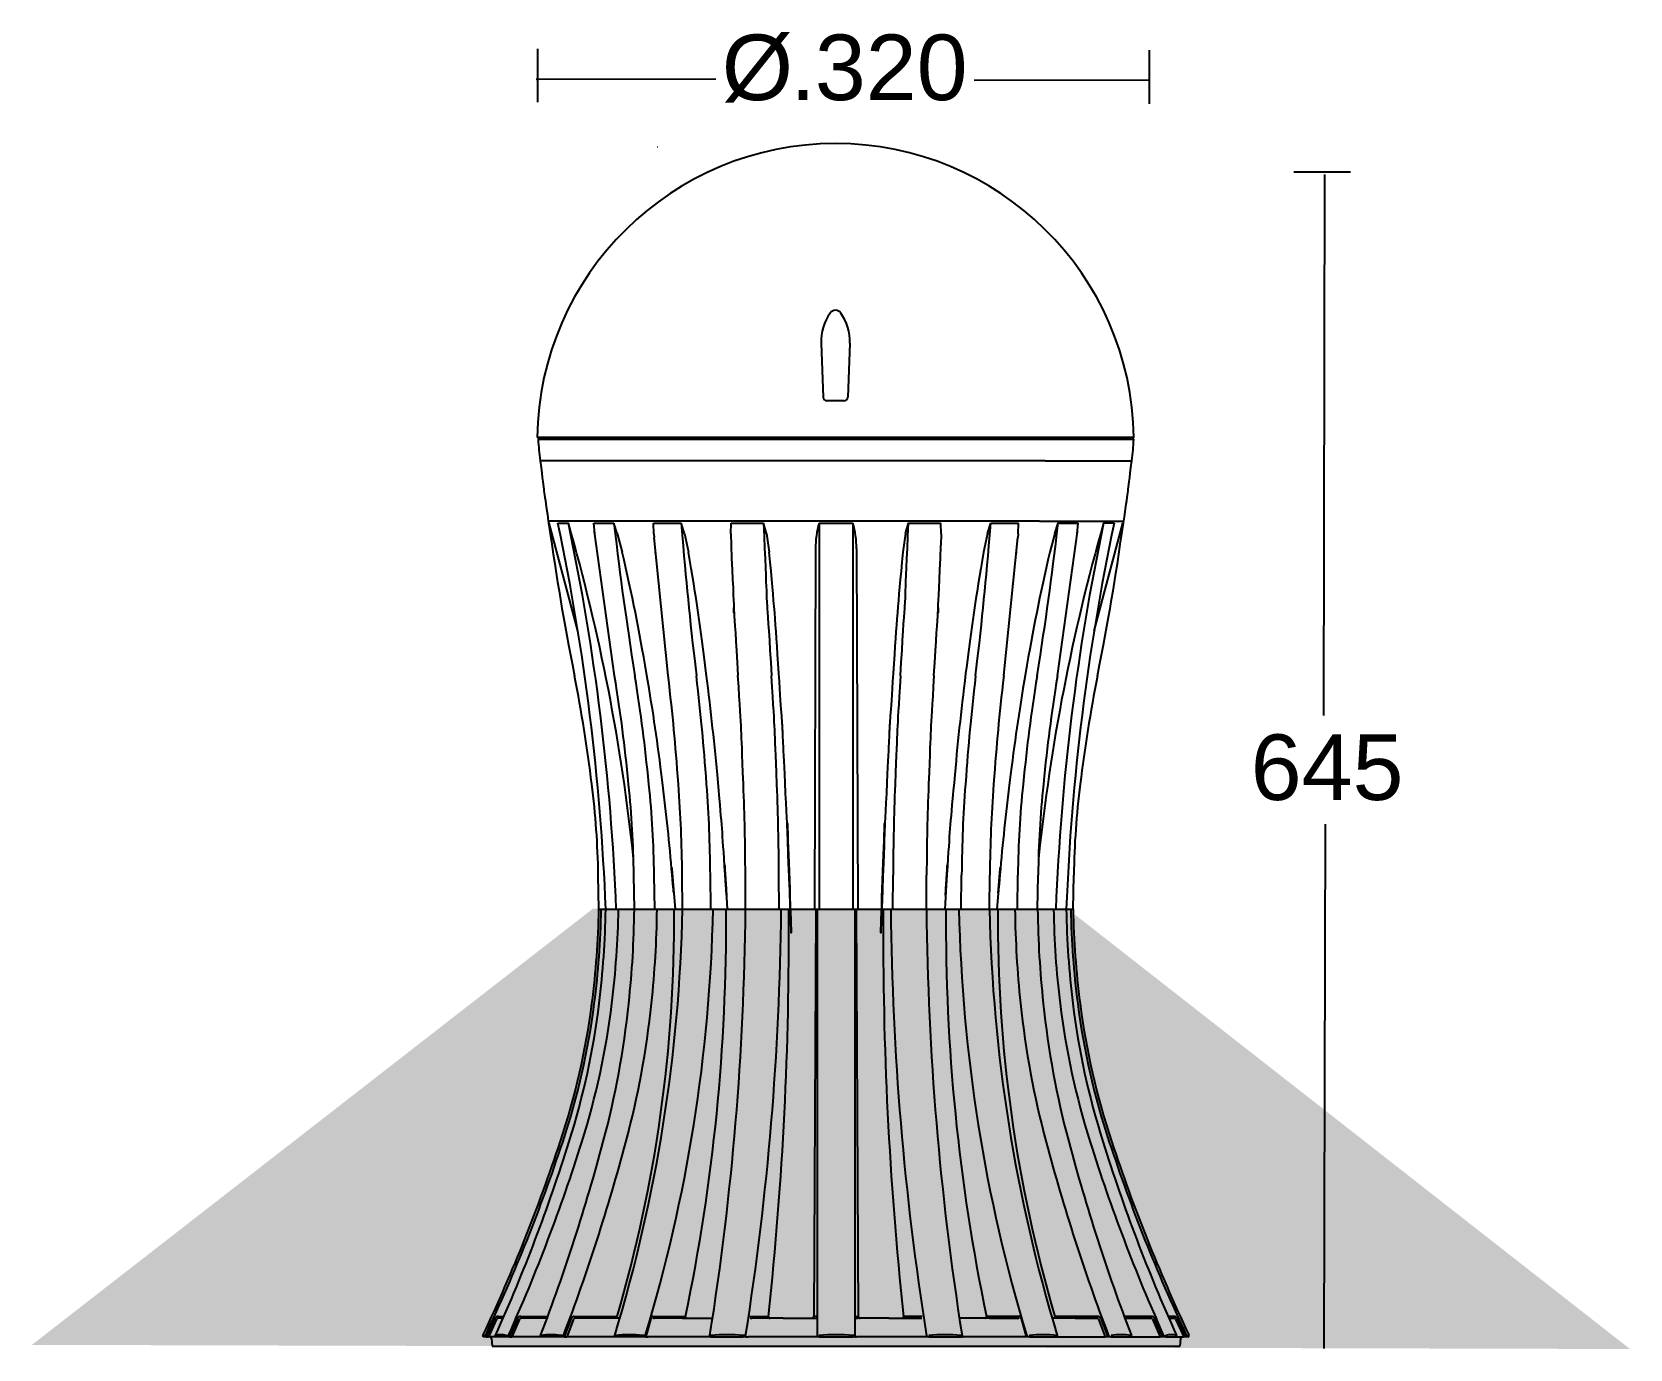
# Model space of a CAD drawing. Extents: x 0 to 223, y 0 to 319.
# Drawn here: x 0 to 222.5, y 135.3 to 318.7 of the extents above; entities that cross this region are included whole.
import ezdxf

# ---------------------------------------------------------------- set-up
doc = ezdxf.new("R2010")
doc.units = 0
doc.layers.add('LIVELLO_1', color=160, linetype='Continuous')
doc.styles.add('STD', font='txt')

# ---------------------------------------------------------------- blocks, each defined once
blk = doc.blocks.new('AI9-BLK1')
at = {"layer": 'LIVELLO_1'}
h = blk.add_hatch(color=2, dxfattribs=at)
h.dxf.hatch_style = 2
h.paths.add_polyline_path([(-33.14, 36.74), (32.9, 36.74), (111.26, -24.59), (-111.26, -24.01)])
at = {"layer": 'LIVELLO_1', "color": 7}
for p, q in [((-40.85, 156.47), (-40.85, 149.03)), ((44.31, 156.27), (44.31, 148.83)), ((-41.05, 152.27), (-16.05, 152.32)), ((19.95, 152.1), (44.23, 152.16)), ((-24.18, 142.79), (-24.22, 142.79)), ((0.64, 143.28), (0.61, 143.28)), ((64.43, 139.34), (72.35, 139.34)), ((68.7, 138.97), (68.59, 63.65)), ((2.62, 115.48), (2.33, 107.97)), ((1.81, 107.47), (-0.56, 107.47)), ((-40.78, 102.11), (42.17, 102.11)), ((-40.78, 102.11), (42.17, 102.11)), ((-39.99, 99.12), (-40.49, 99.12)), ((-36, 99.12), (-39.99, 99.12)), ((-28.43, 99.12), (-36, 99.12)), ((-18, 99.12), (-28.43, 99.12)), ((-5.75, 99.12), (-18, 99.12)), ((7.14, 99.12), (-5.75, 99.12)), ((19.4, 99.12), (7.14, 99.12)), ((29.82, 99.12), (19.4, 99.12)), ((29.82, 99.12), (37.4, 99.12)), ((37.4, 99.12), (41.38, 99.12)), ((41.38, 99.12), (41.89, 99.12)), ((-38.87, 90.7), (-39.36, 90.7)), ((-39.25, 90.44), (-39.25, 90.44)), ((-35.25, 75.44), (-39.25, 90.44)), ((-35, 90.7), (-38.87, 90.7)), ((-38.03, 90.44), (-36.57, 90.44)), ((-27.63, 90.7), (-35, 90.7)), ((-33.01, 90.44), (-30.23, 90.44)), ((-32.87, 88.93), (-33.01, 90.44)), ((-29.76, 88.97), (-30.23, 90.44)), ((-17.49, 90.7), (-27.63, 90.7)), ((-24.7, 90.44), (-20.87, 90.44)), ((-24.66, 88.93), (-24.7, 90.44)), ((-20.4, 88.97), (-20.87, 90.44)), ((-5.57, 90.7), (-17.49, 90.7)), ((-13.96, 88.93), (-13.9, 90.44)), ((-13.9, 90.44), (-9.4, 90.44)), ((-13.9, 90.44), (-9.4, 90.44)), ((-8.99, 88.97), (-9.4, 90.44)), ((6.96, 90.7), (-5.57, 90.7)), ((-1.67, 90.44), (3.06, 90.44)), ((-1.67, 90.44), (-1.67, 36.66)), ((3.06, 90.44), (3.06, 36.66)), ((18.88, 90.7), (6.96, 90.7)), ((10.79, 90.44), (15.29, 90.44)), ((15.35, 88.93), (15.29, 90.44)), ((29.02, 90.7), (18.88, 90.7)), ((21.8, 88.97), (22.27, 90.44)), ((22.27, 90.44), (26.09, 90.44)), ((22.27, 90.44), (26.09, 90.44)), ((26.05, 88.93), (26.09, 90.44)), ((29.02, 90.7), (36.39, 90.7)), ((31.52, 69.18), (34.31, 89.23)), ((31.63, 90.44), (34.41, 90.44)), ((34.27, 88.93), (34.41, 90.44)), ((36.39, 90.7), (40.26, 90.7)), ((36.64, 75.44), (40.65, 90.44)), ((37.94, 90.45), (37.94, 90.44)), ((39.42, 90.44), (37.96, 90.44)), ((40.26, 90.7), (40.76, 90.7)), ((40.65, 90.44), (40.65, 90.44)), ((-29.76, 88.97), (-29.07, 86.4)), ((-24.66, 88.93), (-24.62, 88.42)), ((-20.4, 88.97), (-19.84, 86.4)), ((-13.96, 88.93), (-13.92, 87.34)), ((-8.99, 88.97), (-8.6, 86.4)), ((-2.16, 86.88), (-2.32, 36.66)), ((3.55, 86.88), (3.72, 36.66)), ((10.38, 88.97), (10, 86.4)), ((15.35, 88.93), (15.31, 87.34)), ((21.8, 88.97), (21.23, 86.4)), ((24.06, 69.19), (26.01, 88.42)), ((26.05, 88.93), (26.01, 88.42)), ((31.16, 88.97), (30.46, 86.4)), ((-24.42, 86.22), (-24.45, 86.4)), ((25.81, 86.22), (25.84, 86.4)), ((68.8, 48.51), (68.64, -24.53)), ((-32.32, 36.66), (-32.4, 41.4)), ((-27.38, 36.66), (-27.45, 41.4)), ((-24.55, 36.66), (-24.62, 41.4)), ((-20.67, 36.66), (-20.72, 41.41)), ((-16.75, 36.66), (-16.8, 41.4)), ((-11.89, 36.66), (-11.92, 41.41)), ((-7.23, 36.66), (-7.25, 41.4)), ((8.62, 36.66), (8.65, 41.4)), ((13.29, 36.66), (13.31, 41.41)), ((18.14, 36.66), (18.19, 41.4)), ((22.06, 36.66), (22.11, 41.41)), ((25.95, 36.66), (26.02, 41.4)), ((28.77, 36.66), (28.84, 41.4)), ((33.71, 36.66), (33.8, 41.4)), ((-21.99, 39.96), (-21.72, 36.66)), ((-14.64, 39.96), (-14.44, 36.66)), ((-5.79, 39.96), (-5.67, 36.66)), ((7.18, 39.96), (7.07, 36.66)), ((16.03, 39.96), (15.83, 36.66)), ((23.38, 39.96), (23.11, 36.66)), ((-32.32, 36.66), (33.71, 36.66)), ((-32.32, 36.66), (33.72, 36.66)), ((-2.11, 36.66), (-2.4, -20.05)), ((-1.91, 36.65), (-1.91, -22.74)), ((3.31, 36.65), (3.31, -22.74)), ((3.5, 36.66), (3.79, -20.05)), ((-46.79, -20.35), (-47.98, -22.89)), ((-46.57, -20.45), (-47.71, -22.89)), ((-45.84, -20.3), (-46.33, -20.3)), ((-46.32, -20.05), (-45.54, -20.05)), ((-45.65, -20.3), (-45.84, -20.3)), ((-43.65, -20.35), (-44.78, -22.89)), ((-43.37, -20.45), (-44.46, -22.89)), ((-43.2, -20.05), (-39.43, -20.05)), ((-41.29, -20.3), (-43.13, -20.3)), ((-39.53, -20.3), (-41.29, -20.3)), ((-36.18, -20.35), (-37.14, -22.89)), ((-35.86, -20.45), (-36.78, -22.89)), ((-35.78, -20.05), (-29.78, -20.05)), ((-32.62, -20.3), (-35.64, -20.3)), ((-29.49, -20.3), (-32.62, -20.3)), ((-25.09, -20.35), (-25.79, -22.89)), ((-24.8, -20.05), (-20.26, -20.05)), ((-20.69, -20.3), (-24.6, -20.3)), ((-20.69, -20.3), (-16.48, -20.3)), ((-11.32, -20.05), (-8.69, -20.05)), ((-6.67, -20.3), (-11.08, -20.3)), ((-6.67, -20.3), (-2.21, -20.3)), ((-1.95, -20.05), (-2.4, -20.05)), ((3.34, -20.05), (3.79, -20.05)), ((8.07, -20.3), (3.6, -20.3)), ((8.07, -20.3), (12.47, -20.3)), ((12.71, -20.05), (10.09, -20.05)), ((17.92, -20.29), (17.99, -20.3)), ((22.09, -20.3), (17.99, -20.3)), ((26.19, -20.05), (21.65, -20.05)), ((22.09, -20.3), (25.99, -20.3)), ((26.48, -20.35), (27.19, -22.89)), ((34.02, -20.3), (30.89, -20.3)), ((37.18, -20.05), (31.17, -20.05)), ((34.02, -20.3), (37.04, -20.3)), ((37.25, -20.45), (38.17, -22.89)), ((37.57, -20.35), (38.53, -22.89)), ((44.59, -20.05), (40.83, -20.05)), ((40.92, -20.3), (42.68, -20.3)), ((42.68, -20.3), (44.53, -20.3)), ((44.76, -20.45), (45.85, -22.89)), ((45.05, -20.35), (46.18, -22.89)), ((47.71, -20.05), (46.93, -20.05)), ((47.04, -20.3), (47.23, -20.3)), ((47.23, -20.3), (47.72, -20.3)), ((47.96, -20.45), (49.11, -22.89)), ((48.18, -20.35), (49.37, -22.89)), ((-48.43, -22.89), (-48.42, -22.61)), ((-48.37, -22.89), (-48.43, -22.89)), ((-48.42, -22.61), (-48.37, -22.69)), ((-48.37, -22.69), (-48.37, -22.89)), ((-48.13, -22.89), (-48.37, -22.89)), ((-48.13, -22.74), (-48.36, -22.69)), ((-48.13, -22.74), (-48.13, -22.89)), ((-47.98, -22.89), (-48.13, -22.89)), ((-47.98, -22.89), (-47.71, -22.89)), ((-46.71, -22.89), (-47.71, -22.89)), ((-47.26, -23.14), (-47.2, -24.19)), ((-47.2, -24.19), (48.59, -24.19)), ((-46.7, -22.89), (-46.71, -22.89)), ((-46.7, -22.69), (-46.7, -22.89)), ((-45.24, -22.89), (-46.7, -22.89)), ((-44.93, -22.89), (-45.24, -22.89)), ((-44.93, -22.74), (-45.23, -22.69)), ((-44.93, -22.74), (-44.93, -22.89)), ((-44.78, -22.89), (-44.93, -22.89)), ((-44.78, -22.89), (-44.46, -22.89)), ((-40.44, -22.89), (-44.46, -22.89)), ((-40.43, -22.7), (-40.44, -22.89)), ((-40.39, -22.89), (-40.44, -22.89)), ((-40.43, -22.7), (-40.39, -22.69)), ((-40.39, -22.69), (-40.38, -22.69)), ((-37.61, -22.89), (-40.39, -22.89)), ((-37.27, -22.89), (-37.61, -22.89)), ((-37.27, -22.74), (-37.27, -22.89)), ((-37.14, -22.89), (-37.27, -22.89)), ((-37.14, -22.89), (-36.78, -22.89)), ((-30.16, -22.89), (-36.78, -22.89)), ((-30.15, -22.71), (-30.16, -22.89)), ((-30.06, -22.89), (-30.16, -22.89)), ((-30.06, -22.69), (-30.05, -22.69)), ((-30.06, -22.69), (-30.05, -22.69)), ((-26.23, -22.89), (-30.06, -22.89)), ((-26.23, -22.69), (-26.23, -22.69)), ((-25.89, -22.89), (-26.23, -22.89)), ((-25.89, -22.74), (-25.89, -22.89)), ((-25.79, -22.89), (-25.89, -22.89)), ((-25.79, -22.89), (-25.44, -22.89)), ((-16.99, -22.89), (-25.44, -22.89)), ((-16.89, -22.89), (-16.99, -22.89)), ((-16.88, -22.73), (-16.89, -22.89)), ((-16.72, -22.89), (-16.89, -22.89)), ((-16.73, -22.69), (-16.71, -22.69)), ((-16.72, -22.69), (-16.71, -22.69)), ((-16.72, -22.89), (-12.22, -22.89)), ((-12.21, -22.69), (-12.22, -22.69)), ((-11.91, -22.89), (-12.22, -22.89)), ((-11.91, -22.74), (-11.91, -22.89)), ((-11.85, -22.89), (-11.91, -22.89)), ((-11.85, -22.89), (-11.54, -22.89)), ((-2.17, -22.89), (-11.54, -22.89)), ((-1.92, -22.89), (-2.17, -22.89)), ((-1.91, -22.74), (-1.92, -22.89)), ((-1.92, -22.89), (-1.92, -22.89)), ((-1.67, -22.89), (-1.92, -22.89)), ((-1.68, -22.69), (-1.66, -22.69)), ((-1.67, -22.69), (-1.66, -22.69)), ((-1.67, -22.89), (3.06, -22.89)), ((3.06, -22.69), (3.06, -22.69)), ((3.31, -22.89), (3.06, -22.89)), ((3.31, -22.74), (3.31, -22.89)), ((3.32, -22.89), (3.31, -22.89)), ((3.32, -22.89), (3.56, -22.89)), ((12.93, -22.89), (3.56, -22.89)), ((13.24, -22.89), (12.93, -22.89)), ((13.3, -22.89), (13.24, -22.89)), ((13.3, -22.74), (13.3, -22.89)), ((13.61, -22.89), (13.3, -22.89)), ((13.6, -22.69), (13.61, -22.69)), ((13.61, -22.69), (13.61, -22.69)), ((13.61, -22.89), (18.11, -22.89)), ((18.11, -22.69), (18.1, -22.69)), ((18.28, -22.89), (18.11, -22.89)), ((18.28, -22.89), (18.27, -22.73)), ((18.28, -22.89), (18.38, -22.89)), ((26.83, -22.89), (18.38, -22.89)), ((27.19, -22.89), (26.83, -22.89)), ((27.28, -22.89), (27.19, -22.89)), ((27.28, -22.74), (27.28, -22.89)), ((27.63, -22.89), (27.28, -22.89)), ((27.61, -22.69), (27.63, -22.69)), ((27.62, -22.69), (27.63, -22.69)), ((27.63, -22.89), (31.45, -22.89)), ((31.45, -22.69), (31.45, -22.69)), ((31.55, -22.89), (31.45, -22.89)), ((31.55, -22.89), (31.54, -22.71)), ((31.55, -22.89), (38.17, -22.89)), ((38.53, -22.89), (38.17, -22.89)), ((38.66, -22.89), (38.53, -22.89)), ((38.66, -22.74), (38.66, -22.89)), ((39.01, -22.89), (38.66, -22.89)), ((38.99, -22.69), (39, -22.69)), ((39.01, -22.89), (41.79, -22.89)), ((41.82, -22.7), (41.78, -22.69)), ((41.83, -22.89), (41.79, -22.89)), ((41.83, -22.89), (41.82, -22.7)), ((41.83, -22.89), (45.85, -22.89)), ((46.18, -22.89), (45.85, -22.89)), ((46.33, -22.89), (46.18, -22.89)), ((46.32, -22.74), (46.63, -22.69)), ((46.32, -22.74), (46.33, -22.89)), ((46.63, -22.89), (46.33, -22.89)), ((46.63, -22.89), (48.1, -22.89)), ((48.11, -22.89), (48.1, -22.69)), ((48.11, -22.89), (48.1, -22.89)), ((48.11, -22.89), (49.11, -22.89)), ((48.65, -23.14), (48.59, -24.19)), ((49.37, -22.89), (49.11, -22.89)), ((49.52, -22.89), (49.37, -22.89)), ((49.52, -22.74), (49.76, -22.69)), ((49.52, -22.74), (49.52, -22.89)), ((49.77, -22.89), (49.52, -22.89)), ((49.76, -22.69), (49.82, -22.61)), ((49.77, -22.89), (49.83, -22.89)), ((49.83, -22.89), (49.82, -22.61))]:
    blk.add_line(p, q, dxfattribs=at)
for points in [[(-40.93, 102.37), (42.18, 102.37), (-40.93, 102.37)], [(10.38, 88.97), (10.79, 90.44), (15.29, 90.44)], [(31.16, 88.97), (31.63, 90.44), (34.41, 90.44)]]:
    blk.add_lwpolyline(points, dxfattribs=at)
for points, knots in [([(42.18, 102.37), (41.82, 125.07), (23.33, 143.28), (0.63, 143.28), (-22.08, 143.28), (-40.57, 125.07), (-40.93, 102.37)], [0, 0, 0, 0, 1, 1, 1, 2, 2, 2, 2]), ([(-0.11, 119.68), (-0.99, 118.46), (-1.43, 116.98), (-1.38, 115.48), (-1.38, 115.48), (-1.08, 107.97), (-1.08, 107.97)], [0, 0, 0, 0, 1, 1, 1, 2, 2, 2, 2]), ([(1.36, 119.68), (1.19, 119.92), (0.92, 120.06), (0.63, 120.06), (0.33, 120.06), (0.06, 119.92), (-0.11, 119.68)], [0, 0, 0, 0, 1, 1, 1, 2, 2, 2, 2]), ([(-27.45, 41.41), (-27.51, 45.84), (-27.73, 49.66), (-28.18, 54.08), (-28.75, 59.79), (-29.23, 63.51), (-30.13, 69.18), (-30.13, 69.18), (-32.91, 89.23), (-32.91, 89.23)], [0, 0, 0, 0, 1, 1, 1, 2, 2, 2, 3, 3, 3, 3]), ([(-21.25, 54.09), (-21.68, 59.96), (-22, 63.34), (-22.67, 69.19), (-22.67, 69.19), (-24.62, 88.42), (-24.62, 88.42)], [0, 0, 0, 0, 1, 1, 1, 2, 2, 2, 2]), ([(-11.92, 41.4), (-11.94, 46.12), (-12.02, 49.38), (-12.2, 54.1), (-12.55, 63.26), (-12.39, 60.06), (-12.95, 69.21)], [0, 0, 0, 0, 1, 1, 1, 2, 2, 2, 2]), ([(-36.45, 4.31), (-34.47, 10.63), (-33.09, 16.97), (-32.28, 23.54), (-31.74, 27.93), (-31.44, 32.23), (-31.37, 36.65)], [0, 0, 0, 0, 1, 1, 1, 2, 2, 2, 2]), ([(33.39, 36.65), (33.47, 32.16), (33.78, 27.96), (34.35, 23.51), (35.21, 16.89), (36.65, 10.58), (38.75, 4.24)], [0, 0, 0, 0, 1, 1, 1, 2, 2, 2, 2]), ([(33.72, 36.66), (33.8, 32.18), (34.1, 28), (34.68, 23.55), (35.53, 16.95), (36.97, 10.66), (39.06, 4.34), (42.18, -5.1), (45.58, -13.61), (49.82, -22.61)], [0, 0, 0, 0, 1, 1, 1, 2, 2, 2, 3, 3, 3, 3]), ([(-20.26, -20.05), (-20.28, -20.11), (-20.27, -20.17), (-20.24, -20.22), (-20.21, -20.27), (-20.15, -20.3), (-20.09, -20.3)], [0, 0, 0, 0, 1, 1, 1, 2, 2, 2, 2]), ([(-8.69, -20.05), (-8.7, -20.11), (-8.68, -20.18), (-8.64, -20.23), (-8.6, -20.27), (-8.54, -20.3), (-8.47, -20.3)], [0, 0, 0, 0, 1, 1, 1, 2, 2, 2, 2]), ([(-2.65, -20.3), (-2.59, -20.3), (-2.52, -20.27), (-2.48, -20.23), (-2.43, -20.18), (-2.4, -20.12), (-2.4, -20.05)], [0, 0, 0, 0, 1, 1, 1, 2, 2, 2, 2]), ([(3.79, -20.05), (3.79, -20.12), (3.82, -20.18), (3.87, -20.23), (3.92, -20.27), (3.98, -20.3), (4.05, -20.3)], [0, 0, 0, 0, 1, 1, 1, 2, 2, 2, 2]), ([(9.87, -20.3), (9.93, -20.3), (9.99, -20.27), (10.03, -20.23), (10.08, -20.18), (10.09, -20.11), (10.09, -20.05)], [0, 0, 0, 0, 1, 1, 1, 2, 2, 2, 2]), ([(21.49, -20.3), (21.55, -20.3), (21.6, -20.27), (21.63, -20.22), (21.66, -20.17), (21.67, -20.11), (21.65, -20.05)], [0, 0, 0, 0, 1, 1, 1, 2, 2, 2, 2])]:
    blk.add_open_spline(points, degree=3, knots=knots, dxfattribs=at)
for points in [[(2.62, 115.48), (2.69, 116.98), (2.24, 118.46), (1.36, 119.68)], [(-1.08, 107.97), (-1.07, 107.69), (-0.84, 107.47), (-0.56, 107.47)], [(1.81, 107.47), (2.09, 107.47), (2.31, 107.69), (2.33, 107.97)], [(-40.78, 102.11), (-40.71, 101.02), (-40.63, 100.2), (-40.49, 99.12)], [(41.89, 99.12), (42.02, 100.2), (42.1, 101.02), (42.17, 102.11)], [(-40.49, 99.12), (-39.8, 93.57), (-40.16, 96.23), (-39.36, 90.7)], [(40.76, 90.7), (41.55, 96.23), (41.2, 93.57), (41.89, 99.12)], [(-39.36, 90.7), (-39.34, 90.52), (-39.35, 90.62), (-39.32, 90.44)], [(-39.32, 90.44), (-38.12, 82.11), (-37.32, 77.42), (-35.71, 69.16)], [(-31.36, 36.65), (-32.09, 54.9), (-34.28, 72.57), (-38.03, 90.44)], [(-38.02, 90.44), (-38.02, 90.44), (-38.02, 90.44), (-38.02, 90.44)], [(-27.5, 43.68), (-29.14, 59.51), (-32.18, 75.14), (-36.57, 90.44)], [(-29.9, 36.65), (-30.63, 54.89), (-32.82, 72.57), (-36.57, 90.43)], [(-36.55, 90.44), (-36.55, 90.44), (-36.55, 90.44), (-36.55, 90.45)], [(-30.23, 90.44), (-29.28, 82.31), (-28.58, 77.25), (-27.31, 69.17)], [(-20.87, 90.43), (-20.1, 81.37), (-19.78, 78.2), (-18.75, 69.16)], [(-13.92, 87.35), (-12.93, 66.4), (-14.21, 90.13), (-12.95, 69.2)], [(-9.4, 90.44), (-8.44, 68.91), (-9.58, 90.68), (-8.28, 69.16)], [(-1.67, 90.44), (-2, 89.26), (-2.16, 88.06), (-2.16, 86.84)], [(3.55, 86.84), (3.55, 88.06), (3.39, 89.26), (3.06, 90.44)], [(9.67, 69.16), (10.97, 90.68), (9.83, 68.91), (10.79, 90.44)], [(14.34, 69.2), (15.6, 90.13), (14.33, 66.4), (15.31, 87.35)], [(20.14, 69.16), (21.18, 78.2), (21.49, 81.37), (22.27, 90.43)], [(28.7, 69.17), (29.98, 77.25), (30.68, 82.31), (31.63, 90.44)], [(37.96, 90.44), (33.57, 75.14), (30.54, 59.51), (28.89, 43.68)], [(37.96, 90.43), (34.21, 72.57), (32.03, 54.89), (31.3, 36.65)], [(39.42, 90.44), (35.68, 72.57), (33.49, 54.9), (32.76, 36.65)], [(37.11, 69.16), (38.72, 77.42), (39.51, 82.11), (40.72, 90.44)], [(39.42, 90.44), (39.41, 90.44), (39.42, 90.44), (39.41, 90.44)], [(40.72, 90.44), (40.75, 90.62), (40.73, 90.52), (40.76, 90.7)], [(-25.69, 69.48), (-26.76, 75.8), (-27.63, 80.16), (-29.07, 86.4)], [(-17.36, 69.49), (-18.15, 75.9), (-18.76, 80.02), (-19.84, 86.4)], [(-7.26, 69.48), (-7.77, 77.37), (-7.86, 78.53), (-8.6, 86.4)], [(10, 86.4), (9.26, 78.53), (9.17, 77.37), (8.65, 69.48)], [(21.24, 86.4), (20.15, 80.03), (19.54, 75.9), (18.75, 69.48)], [(30.46, 86.4), (29.03, 80.16), (28.16, 75.8), (27.08, 69.48)], [(-33.3, 54.06), (-33.94, 59.18), (-34.72, 64.09), (-35.71, 69.15)], [(-25.35, 54.07), (-25.93, 59.78), (-26.41, 63.5), (-27.31, 69.17)], [(-23.47, 54.32), (-24.19, 60.22), (-24.69, 63.63), (-25.69, 69.48)], [(-17.32, 54.07), (-17.75, 59.94), (-18.07, 63.32), (-18.75, 69.17)], [(-15.73, 54.32), (-16.24, 59.9), (-16.67, 63.93), (-17.36, 69.48)], [(-7.53, 54.08), (-7.89, 63.23), (-7.73, 60.02), (-8.28, 69.17)], [(-6.39, 54.32), (-7, 66.85), (-6.44, 56.97), (-7.26, 69.49)], [(8.65, 69.49), (7.83, 56.97), (8.39, 66.85), (7.79, 54.32)], [(9.67, 69.17), (9.12, 60.02), (9.28, 63.23), (8.93, 54.08)], [(14.34, 69.21), (13.79, 60.06), (13.95, 63.26), (13.59, 54.1)], [(18.75, 69.48), (18.06, 63.93), (17.63, 59.9), (17.13, 54.32)], [(20.14, 69.17), (19.47, 63.32), (19.15, 59.94), (18.72, 54.07)], [(24.06, 69.19), (23.39, 63.34), (23.07, 59.96), (22.64, 54.09)], [(27.08, 69.48), (26.09, 63.63), (25.59, 60.22), (24.86, 54.32)], [(28.7, 69.17), (27.8, 63.5), (27.32, 59.78), (26.75, 54.07)], [(31.52, 69.18), (30.63, 63.51), (30.15, 59.79), (29.57, 54.08)], [(37.11, 69.15), (36.12, 64.09), (35.33, 59.18), (34.69, 54.07)], [(-5.79, 39.96), (-6.76, 67.42), (-4.82, 14.01), (-5.84, 41.46)], [(7.24, 41.48), (6.21, 14.02), (8.15, 67.42), (7.18, 39.96)], [(-5.84, 41.47), (-6.5, 59.08), (-5.55, 36.72), (-6.39, 54.32)], [(7.79, 54.32), (6.94, 36.72), (7.9, 59.08), (7.24, 41.47)], [(-32.4, 41.4), (-32.48, 45.68), (-32.77, 49.82), (-33.3, 54.06)], [(-24.62, 41.4), (-24.69, 45.84), (-24.91, 49.66), (-25.35, 54.08)], [(-22.12, 41.47), (-22.5, 45.9), (-22.92, 49.91), (-23.47, 54.32)], [(-20.72, 41.4), (-20.77, 45.98), (-20.91, 49.52), (-21.25, 54.09)], [(-16.8, 41.41), (-16.84, 45.98), (-16.99, 49.51), (-17.32, 54.08)], [(-14.74, 41.48), (-15.18, 48.31), (-15.12, 47.5), (-15.73, 54.32)], [(-7.25, 41.4), (-7.28, 46.12), (-7.35, 49.37), (-7.53, 54.07)], [(8.93, 54.07), (8.74, 49.37), (8.67, 46.12), (8.65, 41.4)], [(13.59, 54.1), (13.41, 49.38), (13.34, 46.12), (13.31, 41.4)], [(17.13, 54.32), (16.51, 47.5), (16.57, 48.3), (16.13, 41.47)], [(18.72, 54.08), (18.38, 49.51), (18.24, 45.98), (18.19, 41.41)], [(22.64, 54.09), (22.31, 49.52), (22.16, 45.98), (22.11, 41.4)], [(24.86, 54.32), (24.32, 49.91), (23.9, 45.9), (23.51, 41.47)], [(26.75, 54.08), (26.3, 49.66), (26.08, 45.84), (26.02, 41.4)], [(29.57, 54.08), (29.12, 49.66), (28.9, 45.84), (28.84, 41.41)], [(34.69, 54.06), (34.17, 49.82), (33.87, 45.68), (33.8, 41.4)], [(-14.64, 39.96), (-15.21, 49.25), (-14.13, 32.18), (-14.74, 41.47)], [(16.13, 41.47), (15.52, 32.18), (16.61, 49.25), (16.03, 39.96)], [(-21.99, 39.97), (-22.65, 48.04), (-21.42, 33.4), (-22.12, 41.47)], [(23.51, 41.47), (22.81, 33.4), (24.05, 48.04), (23.38, 39.97)], [(-33.29, 23.55), (-32.71, 28), (-32.4, 32.18), (-32.32, 36.66)], [(-32.96, 23.51), (-32.38, 27.96), (-32.08, 32.16), (-32, 36.65)], [(-30.51, 23.51), (-29.97, 27.91), (-29.67, 32.22), (-29.59, 36.65)], [(-30.11, -22.7), (-24.26, -3.34), (-21.11, 16.45), (-20.67, 36.65)], [(-29.78, -20.05), (-24.36, -1.55), (-21.71, 17.38), (-21.84, 36.66)], [(-28.16, 23.54), (-27.68, 28.1), (-27.44, 32.07), (-27.38, 36.65)], [(-25.87, -22.76), (-20.01, -3.4), (-16.85, 16.43), (-16.41, 36.65)], [(-25, 23.51), (-24.52, 28.08), (-24.28, 32.06), (-24.22, 36.65)], [(-20.26, -20.05), (-16.35, -1.32), (-14.48, 17.52), (-14.6, 36.66)], [(-16.86, -22.71), (-13.72, -2.79), (-12.11, 16.49), (-11.89, 36.66)], [(-11.89, -22.76), (-8.76, -2.85), (-7.14, 16.5), (-6.93, 36.65)], [(-8.69, -20.05), (-6.67, -0.75), (-5.77, 17.25), (-5.87, 36.65)], [(7.27, 36.65), (7.17, 17.25), (8.06, -0.75), (10.09, -20.05)], [(8.32, 36.65), (8.53, 16.5), (10.15, -2.85), (13.29, -22.76)], [(13.29, 36.66), (13.5, 16.49), (15.11, -2.79), (18.25, -22.71)], [(16, 36.66), (15.87, 17.52), (17.75, -1.32), (21.65, -20.05)], [(17.81, 36.65), (18.25, 16.43), (21.4, -3.4), (27.26, -22.76)], [(22.07, 36.65), (22.51, 16.45), (25.65, -3.34), (31.5, -22.7)], [(23.23, 36.66), (23.1, 17.38), (25.75, -1.55), (31.17, -20.05)], [(25.61, 36.65), (25.68, 32.06), (25.91, 28.08), (26.39, 23.51)], [(28.77, 36.65), (28.84, 32.07), (29.07, 28.1), (29.55, 23.54)], [(30.99, 36.65), (31.06, 32.22), (31.36, 27.91), (31.9, 23.51)], [(32.76, 36.65), (32.83, 32.23), (33.13, 27.93), (33.67, 23.54)], [(-37.67, 4.34), (-35.57, 10.66), (-34.14, 16.95), (-33.29, 23.55)], [(-37.36, 4.24), (-35.26, 10.58), (-33.82, 16.89), (-32.96, 23.51)], [(-34.69, 4.24), (-32.7, 10.57), (-31.32, 16.92), (-30.51, 23.51)], [(-31.71, 4.3), (-30, 10.7), (-28.85, 16.95), (-28.16, 23.54)], [(-28.56, 4.24), (-26.85, 10.65), (-25.69, 16.91), (-25, 23.51)], [(26.39, 23.51), (27.08, 16.91), (28.24, 10.65), (29.95, 4.24)], [(29.55, 23.54), (30.24, 16.95), (31.39, 10.7), (33.1, 4.3)], [(31.9, 23.51), (32.72, 16.92), (34.09, 10.57), (36.08, 4.24)], [(33.67, 23.54), (34.48, 16.97), (35.86, 10.63), (37.85, 4.31)], [(-48.42, -22.61), (-44.19, -13.61), (-40.79, -5.1), (-37.67, 4.34)], [(-48.13, -22.74), (-43.89, -13.74), (-40.48, -5.21), (-37.36, 4.24)], [(-46.71, -22.7), (-42.65, -13.64), (-39.43, -5.15), (-36.45, 4.31)], [(-44.93, -22.74), (-40.9, -13.74), (-37.65, -5.17), (-34.69, 4.24)], [(-40.43, -22.7), (-37.02, -13.75), (-34.18, -4.95), (-31.71, 4.3)], [(-37.27, -22.75), (-33.85, -13.77), (-31.04, -5.04), (-28.56, 4.24)], [(29.95, 4.24), (32.43, -5.04), (35.25, -13.77), (38.66, -22.75)], [(33.1, 4.3), (35.57, -4.95), (38.41, -13.75), (41.82, -22.7)], [(36.08, 4.24), (39.04, -5.17), (42.3, -13.74), (46.32, -22.74)], [(37.85, 4.31), (40.82, -5.15), (44.04, -13.64), (48.1, -22.7)], [(38.75, 4.24), (41.88, -5.21), (45.28, -13.74), (49.52, -22.74)], [(-46.32, -20.05), (-46.52, -20.05), (-46.7, -20.16), (-46.79, -20.35)], [(-46.33, -20.3), (-46.43, -20.3), (-46.53, -20.36), (-46.57, -20.45)], [(-43.2, -20.05), (-43.4, -20.05), (-43.57, -20.16), (-43.65, -20.35)], [(-43.13, -20.3), (-43.23, -20.3), (-43.33, -20.36), (-43.37, -20.45)], [(-35.78, -20.05), (-35.97, -20.06), (-36.12, -20.17), (-36.17, -20.35)], [(-35.64, -20.3), (-35.74, -20.3), (-35.82, -20.36), (-35.86, -20.45)], [(-24.8, -20.04), (-24.95, -20.07), (-25.07, -20.19), (-25.09, -20.35)], [(-24.6, -20.3), (-24.68, -20.31), (-24.75, -20.37), (-24.76, -20.45)], [(-11.08, -20.3), (-11.14, -20.32), (-11.18, -20.38), (-11.18, -20.45)], [(-2.17, -20.45), (-2.17, -20.4), (-2.18, -20.34), (-2.2, -20.3)], [(-1.93, -20.35), (-1.92, -20.25), (-1.93, -20.15), (-1.94, -20.05)], [(3.34, -20.05), (3.32, -20.15), (3.32, -20.25), (3.32, -20.35)], [(3.6, -20.3), (3.57, -20.34), (3.56, -20.4), (3.57, -20.45)], [(12.57, -20.45), (12.58, -20.38), (12.53, -20.32), (12.47, -20.3)], [(17.92, -20.29), (17.94, -20.3), (17.97, -20.3), (17.99, -20.3)], [(26.16, -20.45), (26.14, -20.37), (26.07, -20.31), (25.99, -20.3)], [(26.48, -20.35), (26.46, -20.19), (26.34, -20.07), (26.19, -20.04)], [(37.25, -20.45), (37.22, -20.36), (37.13, -20.3), (37.04, -20.3)], [(37.57, -20.35), (37.52, -20.17), (37.36, -20.06), (37.18, -20.05)], [(44.76, -20.45), (44.72, -20.36), (44.63, -20.3), (44.53, -20.3)], [(45.05, -20.35), (44.97, -20.16), (44.79, -20.05), (44.59, -20.05)], [(48.18, -20.35), (48.1, -20.16), (47.91, -20.05), (47.71, -20.05)], [(47.96, -20.45), (47.92, -20.36), (47.83, -20.3), (47.72, -20.3)], [(-47.26, -23.14), (-47.26, -23), (-47.38, -22.89), (-47.51, -22.89)], [(-46.71, -22.89), (-46.7, -22.6), (-46.71, -22.99), (-46.71, -22.7)], [(-45.24, -22.7), (-45.72, -22.58), (-46.21, -22.58), (-46.7, -22.69)], [(-37.61, -22.69), (-38.53, -22.58), (-39.46, -22.58), (-40.38, -22.69)], [(-37.27, -22.74), (-37.38, -22.71), (-37.49, -22.7), (-37.61, -22.69)], [(-30.06, -22.7), (-30.09, -22.69), (-30.12, -22.7), (-30.15, -22.71)], [(-26.23, -22.69), (-27.51, -22.58), (-28.78, -22.58), (-30.05, -22.69)], [(-25.89, -22.74), (-26, -22.71), (-26.11, -22.69), (-26.23, -22.69)], [(-16.72, -22.7), (-16.77, -22.69), (-16.83, -22.7), (-16.88, -22.72)], [(-12.22, -22.69), (-13.74, -22.58), (-15.19, -22.58), (-16.71, -22.69)], [(-11.91, -22.74), (-12.01, -22.7), (-12.11, -22.69), (-12.21, -22.69)], [(3.06, -22.69), (1.48, -22.58), (-0.08, -22.58), (-1.66, -22.69)], [(3.31, -22.74), (3.23, -22.7), (3.15, -22.68), (3.06, -22.7)], [(18.1, -22.69), (16.59, -22.58), (15.13, -22.58), (13.61, -22.69)], [(18.28, -22.73), (18.23, -22.7), (18.17, -22.69), (18.11, -22.7)], [(31.45, -22.69), (30.17, -22.58), (28.9, -22.58), (27.63, -22.69)], [(31.54, -22.71), (31.52, -22.69), (31.48, -22.69), (31.45, -22.7)], [(41.78, -22.69), (40.86, -22.58), (39.93, -22.58), (39, -22.69)], [(48.09, -22.69), (47.61, -22.58), (47.11, -22.58), (46.63, -22.7)], [(48.91, -22.89), (48.77, -22.89), (48.65, -23), (48.65, -23.14)]]:
    blk.add_open_spline(points, degree=3, dxfattribs=at)
at = {"layer": 'LIVELLO_1', "color": 7, "char_height": 9.1286, "attachment_point": 1, "style": 'STD'}
for s, insert in [('\\fArial|b0|i0;\\H9.1286;\\C7;Ø', (-15.21, 158.46)), ('\\fArial|b0|i0;\\H9.1286;\\C7;320', (-2.25, 158.46)), ('\\fArial|b0|i0;\\H9.1286;\\C7;.', (-5.66, 158.46)), ('\\fArial|b0|i0;\\H9.1286;\\C7;645', (58.44, 61))]:
    blk.add_mtext(s, dxfattribs=dict(at, insert=insert))

msp = doc.modelspace()

# ---------------------------------------------------------------- block references
at = {"layer": 'LIVELLO_1', "color": 7}
msp.add_blockref('AI9-BLK1', (111.260565, 159.853809), dxfattribs=at)

doc.saveas('drawing.dxf')
